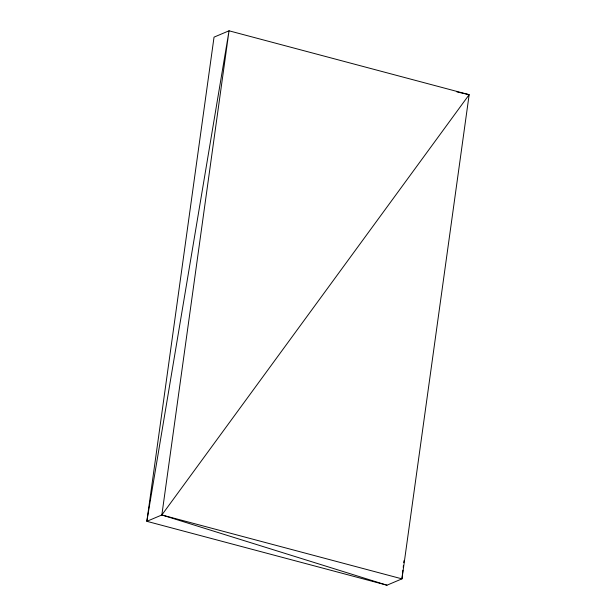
<?xml version="1.0" encoding="UTF-8"?>
<svg xmlns="http://www.w3.org/2000/svg" width="616" height="616" viewBox="0 0 616 616"><rect width="100%" height="100%" fill="white"/><g stroke="black" fill="none" stroke-linecap="round" stroke-linejoin="round"><path stroke-width="0.92" d="M402.903 570.262L401.963 578.863L386.964 585.2L146.847 521.321L214.037 37.137L229.036 30.8L469.153 94.679L401.963 578.863L161.846 514.976L146.847 521.321L229.036 30.8L161.846 514.976L386.964 585.2M403.218 567.39L403.426 565.48M403.742 562.616L403.95 560.699M161.846 514.976L469.153 94.679L456.957 91.93"/></g></svg>
